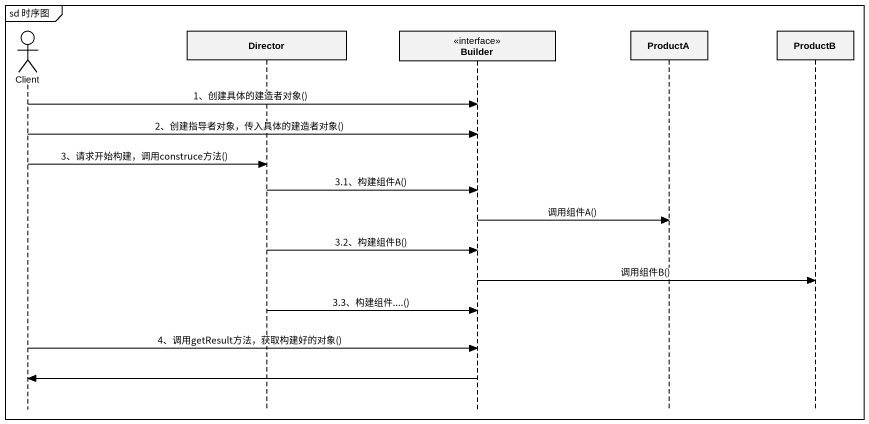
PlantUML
@startuml
mainframe sd 时序图
hide footbox
actor Client
participant Director
participant Builder <<interface>>
participant ProductA
participant ProductB

Client -> Builder : 1、创建具体的建造者对象()
Client -> Builder : 2、创建指导者对象，传入具体的建造者对象()
Client -> Director : 3、请求开始构建，调用construce方法()
Director -> Builder : 3.1、构建组件A()
Builder -> ProductA : 调用组件A()
Director -> Builder : 3.2、构建组件B()
Builder -> ProductB : 调用组件B()
Director -> Builder : 3.3、构建组件....()
Client -> Builder : 4、调用getResult方法，获取构建好的对象()
Builder -> Client
@enduml
